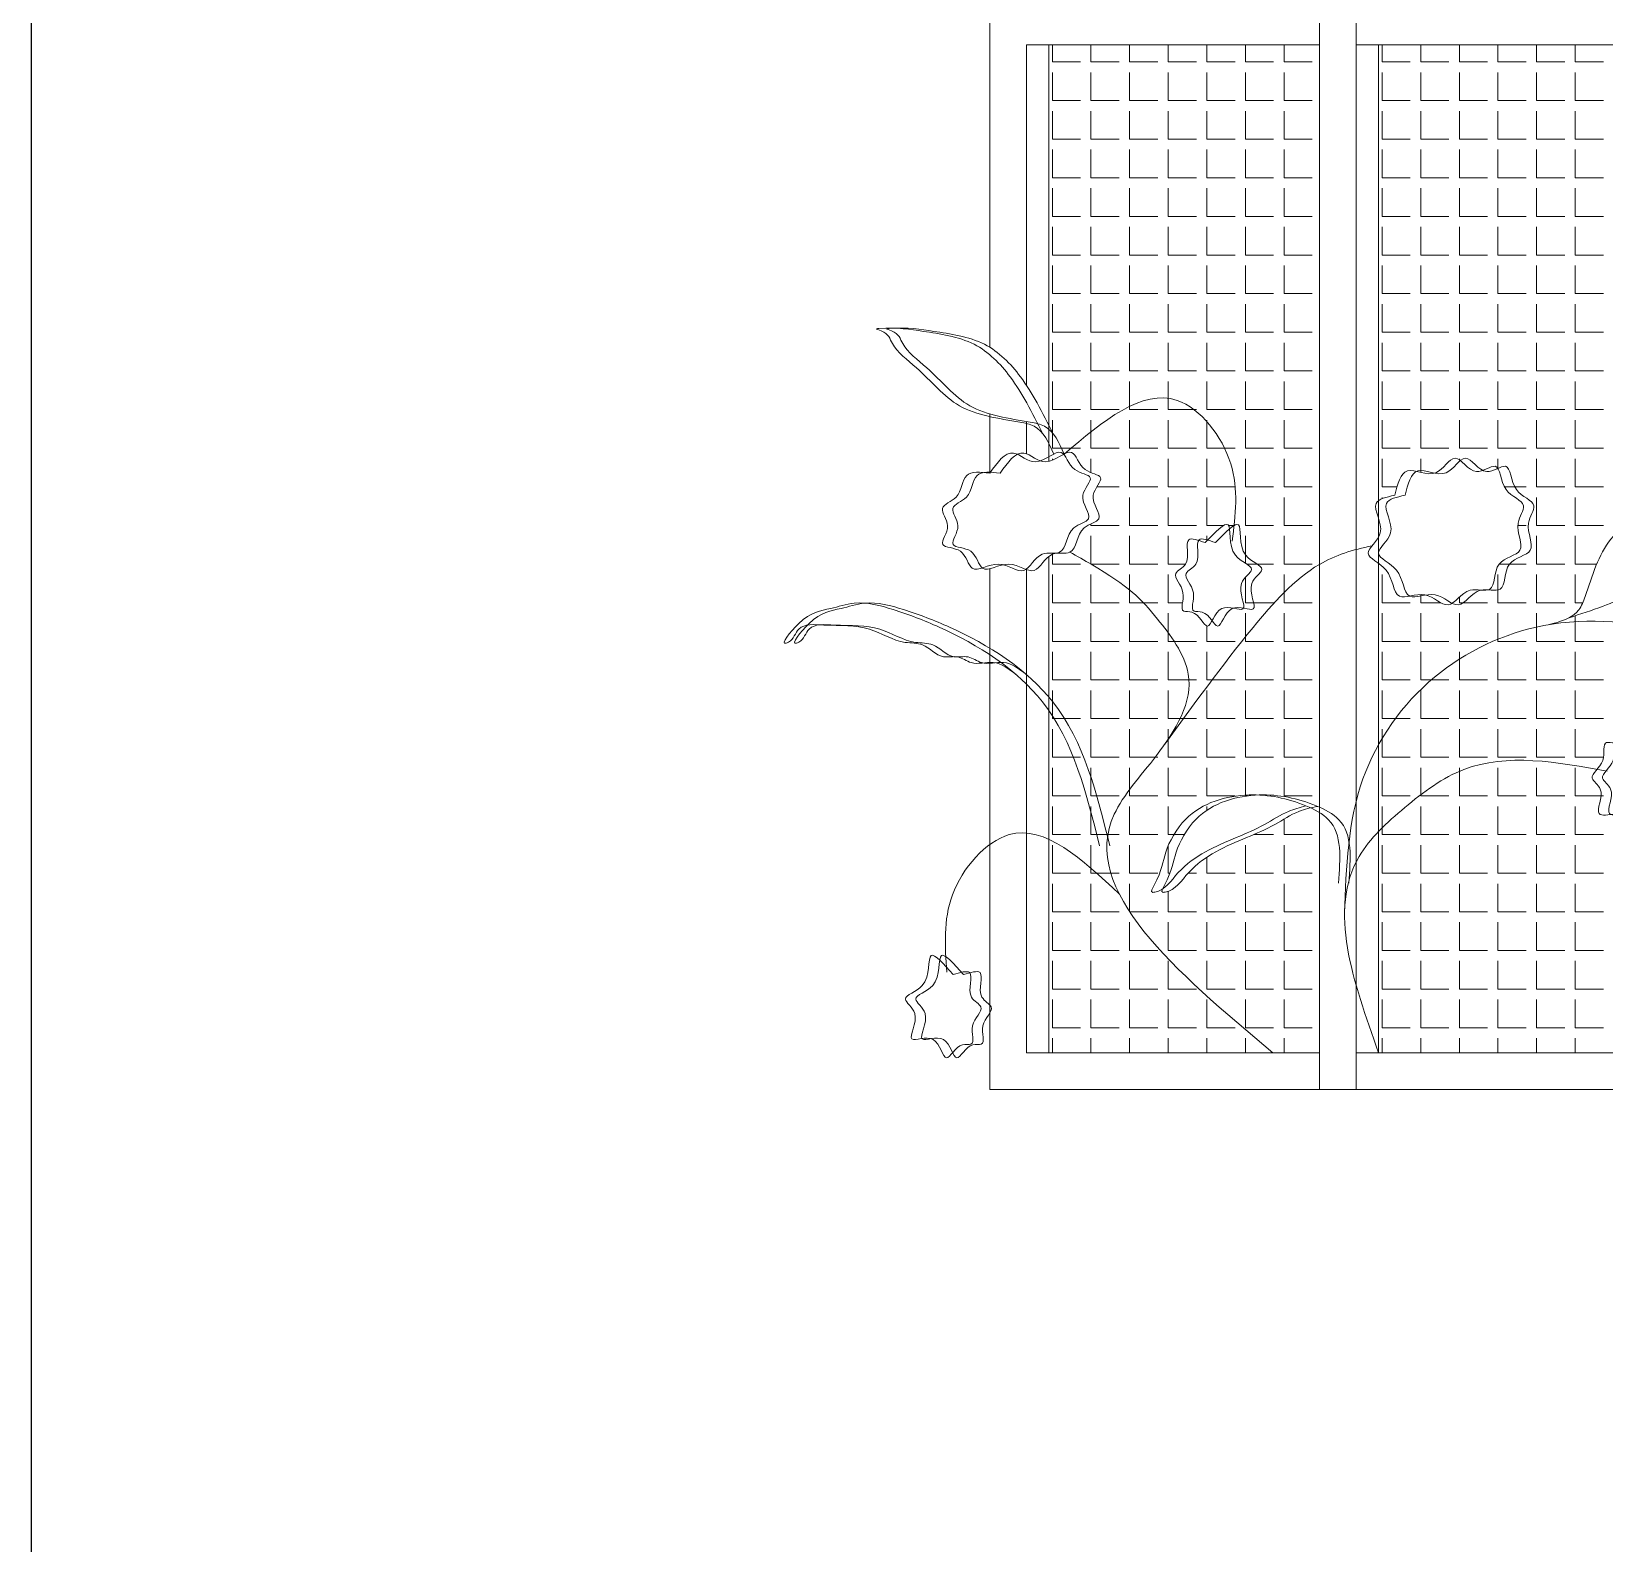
# Model space of a CAD drawing. Header units: inches. Extents: x 258415 to 640093, y 441672 to 945769.
# Drawn here: x 299165.7 to 299375.6, y 462431.3 to 462633.1 of the extents above; entities that cross this region are included whole.
import ezdxf

# ---------------------------------------------------------------- set-up
doc = ezdxf.new("R2010")
doc.units = ezdxf.units.IN
doc.header["$MEASUREMENT"] = 0
for name, color, linetype in [('brass', 40, 'Continuous'), ('CQ SPOT DETAIL DIMENSION', 9, 'Continuous'), ('CQ-legend tex box', 3, 'Continuous'), ('E-LITE-FIXT-NORM-CEILING', 3, 'Continuous')]:
    doc.layers.add(name, color=color, linetype=linetype)
doc.layers.add('Bronze', color=40, linetype='Continuous', lineweight=0)

# ---------------------------------------------------------------- blocks, each defined once
blk = doc.blocks.new('nonso pendant')
at = {"layer": 'brass', "lineweight": 0}
h = blk.add_hatch(dxfattribs=at)
h.set_pattern_fill('ANGLE', color=256, scale=50)
h.set_pattern_definition([(0, (-241.604, 0), (0, 13.75), [10, -3.75]), (90, (-241.604, 0), (-13.75, 8e-16), [10, -3.75])])
h.paths.add_polyline_path([(17544.72, -9440.6), (17544.98, -9440.87), (17545.26, -9441.13), (17545.55, -9441.38), (17545.85, -9441.62), (17546.15, -9441.85), (17546.46, -9442.07), (17546.77, -9442.29), (17547.09, -9442.49), (17547.39, -9442.69), (17547.7, -9442.89), (17548, -9443.08), (17548.28, -9443.26), (17548.56, -9443.45), (17548.82, -9443.62), (17549.07, -9443.8), (17549.29, -9443.98), (17549.5, -9444.15), (17549.68, -9444.32), (17549.83, -9444.5), (17549.96, -9444.67), (17550.05, -9444.85), (17550.11, -9445.03), (17550.14, -9445.21), (17550.13, -9445.4), (17550.08, -9445.59), (17549.99, -9445.78), (17549.88, -9445.98), (17549.73, -9446.19), (17549.57, -9446.4), (17549.38, -9446.62), (17549.17, -9446.84), (17548.96, -9447.07), (17548.73, -9447.31), (17548.49, -9447.56), (17548.25, -9447.81), (17548.01, -9448.07), (17547.77, -9448.34), (17547.54, -9448.62), (17547.32, -9448.9), (17547.12, -9449.2), (17546.93, -9449.51), (17546.76, -9449.82), (17546.62, -9450.15), (17546.5, -9450.49), (17546.41, -9450.84), (17546.34, -9451.19), (17546.3, -9451.56), (17546.28, -9451.93), (17546.28, -9452.3), (17546.3, -9452.68), (17546.33, -9453.06), (17546.38, -9453.45), (17546.44, -9453.83), (17546.51, -9454.21), (17546.59, -9454.59), (17546.67, -9454.96), (17546.75, -9455.33), (17546.84, -9455.69), (17546.93, -9456.04), (17547.02, -9456.38), (17547.1, -9456.71), (17547.17, -9457.03), (17547.24, -9457.34), (17547.3, -9457.63), (17547.35, -9457.9), (17547.38, -9458.16), (17547.39, -9458.4), (17547.39, -9458.61), (17547.37, -9458.81), (17547.33, -9458.98), (17547.26, -9459.13), (17547.17, -9459.26), (17547.05, -9459.35), (17546.9, -9459.43), (17546.72, -9459.47), (17546.52, -9459.49), (17546.29, -9459.5), (17546.05, -9459.48), (17545.78, -9459.45), (17545.5, -9459.41), (17545.19, -9459.36), (17544.88, -9459.3), (17544.55, -9459.23), (17544.21, -9459.17), (17543.86, -9459.1), (17543.5, -9459.04), (17543.14, -9458.98), (17542.78, -9458.92), (17542.41, -9458.88), (17542.04, -9458.85), (17541.67, -9458.83), (17541.31, -9458.83), (17540.95, -9458.85), (17540.6, -9458.9), (17540.26, -9458.96), (17539.93, -9459.06), (17539.61, -9459.18), (17539.31, -9459.34), (17539.02, -9459.52), (17538.74, -9459.73), (17538.47, -9459.97), (17538.22, -9460.23), (17537.98, -9460.51), (17537.75, -9460.8), (17537.53, -9461.1), (17537.32, -9461.42), (17537.12, -9461.74), (17536.92, -9462.07), (17536.73, -9462.39), (17536.55, -9462.72), (17536.38, -9463.04), (17536.21, -9463.35), (17536.04, -9463.65), (17535.88, -9463.94), (17535.73, -9464.21), (17535.57, -9464.47), (17535.42, -9464.7), (17535.27, -9464.9), (17535.11, -9465.08), (17534.96, -9465.23), (17534.81, -9465.34), (17534.66, -9465.42), (17534.5, -9465.45), (17534.34, -9465.45), (17534.18, -9465.4), (17534.01, -9465.31), (17533.85, -9465.19), (17533.67, -9465.04), (17533.49, -9464.86), (17533.31, -9464.65), (17533.12, -9464.43), (17532.92, -9464.18), (17532.72, -9463.92), (17532.52, -9463.65), (17532.3, -9463.37), (17532.08, -9463.08), (17531.85, -9462.79), (17531.62, -9462.5), (17531.37, -9462.22), (17531.12, -9461.95), (17530.86, -9461.68), (17530.58, -9461.43), (17530.3, -9461.2), (17530.01, -9460.99), (17529.71, -9460.81), (17529.4, -9460.65), (17529.08, -9460.52), (17528.74, -9460.43), (17528.4, -9460.37), (17528.06, -9460.33), (17527.72, -9460.3), (17527.38, -9460.29), (17527.06, -9460.28), (17526.76, -9460.26), (17526.48, -9460.23), (17526.23, -9460.18), (17526.02, -9460.1), (17525.84, -9459.99), (17525.7, -9459.84), (17525.59, -9459.67), (17525.51, -9459.47), (17525.46, -9459.24), (17525.43, -9458.98), (17525.43, -9458.71), (17525.44, -9458.41), (17525.46, -9458.1), (17525.5, -9457.77), (17525.54, -9457.42), (17525.59, -9457.06), (17525.65, -9456.7), (17525.7, -9456.32), (17525.75, -9455.94), (17525.79, -9455.55), (17525.82, -9455.16), (17525.83, -9454.77), (17525.83, -9454.38), (17525.82, -9454), (17525.77, -9453.62), (17525.71, -9453.25), (17525.62, -9452.88), (17525.51, -9452.52), (17525.38, -9452.17), (17525.24, -9451.83), (17525.08, -9451.5), (17524.92, -9451.17), (17524.75, -9450.85), (17524.57, -9450.54), (17524.39, -9450.23), (17524.21, -9449.93), (17524.04, -9449.64), (17523.87, -9449.35), (17523.72, -9449.08), (17523.57, -9448.81), (17523.44, -9448.54), (17523.33, -9448.29), (17523.23, -9448.04), (17523.16, -9447.8), (17523.11, -9447.56), (17523.1, -9447.33), (17523.11, -9447.11), (17523.15, -9446.9), (17523.24, -9446.69), (17523.35, -9446.48), (17523.51, -9446.29), (17523.69, -9446.09), (17523.89, -9445.9), (17524.12, -9445.71), (17524.36, -9445.52), (17524.62, -9445.32), (17524.88, -9445.13), (17525.15, -9444.92), (17525.42, -9444.71), (17525.68, -9444.49), (17525.93, -9444.26), (17526.18, -9444.02), (17526.4, -9443.77), (17526.6, -9443.5), (17526.78, -9443.22), (17526.93, -9442.92), (17527.05, -9442.6), (17527.16, -9442.28), (17527.24, -9441.94), (17527.31, -9441.6), (17527.36, -9441.25), (17527.39, -9440.89), (17527.41, -9440.53), (17527.42, -9440.16), (17527.42, -9439.79), (17527.41, -9439.43), (17527.39, -9439.06), (17527.37, -9438.7), (17527.35, -9438.34), (17527.33, -9437.99), (17527.31, -9437.65), (17527.3, -9437.31), (17527.29, -9436.99), (17527.28, -9436.68), (17527.29, -9436.38), (17527.3, -9436.1), (17527.33, -9435.84), (17527.37, -9435.59), (17527.43, -9435.37), (17527.51, -9435.16), (17527.6, -9434.98), (17527.72, -9434.83), (17527.86, -9434.7), (17528.02, -9434.6), (17528.21, -9434.52), (17528.42, -9434.47), (17528.65, -9434.44), (17528.9, -9434.43), (17529.17, -9434.44), (17529.45, -9434.47), (17529.75, -9434.52), (17530.06, -9434.58), (17530.39, -9434.66), (17530.72, -9434.75), (17531.07, -9434.85), (17531.43, -9434.96), (17531.79, -9435.08), (17532.16, -9435.21), (17532.54, -9435.34), (17532.92, -9435.48), (17533.3, -9435.62), (17533.68, -9435.76), (17533.99, -9435.43), (17534.31, -9435.11), (17534.62, -9434.78), (17534.93, -9434.46), (17535.24, -9434.14), (17535.55, -9433.83), (17535.85, -9433.51), (17536.15, -9433.21), (17536.45, -9432.91), (17536.75, -9432.61), (17537.04, -9432.33), (17537.33, -9432.05), (17537.61, -9431.78), (17537.89, -9431.52), (17538.17, -9431.27), (17538.44, -9431.03), (17538.7, -9430.8), (17538.95, -9430.59), (17539.2, -9430.39), (17539.45, -9430.2), (17539.68, -9430.03), (17539.91, -9429.87), (17540.13, -9429.72), (17540.34, -9429.6), (17540.54, -9429.49), (17540.73, -9429.4), (17540.91, -9429.33), (17541.08, -9429.28), (17541.25, -9429.25), (17541.4, -9429.24), (17541.54, -9429.25), (17541.67, -9429.28), (17541.78, -9429.34), (17541.89, -9429.42), (17541.98, -9429.53), (17542.06, -9429.65), (17542.13, -9429.81), (17542.19, -9429.98), (17542.24, -9430.17), (17542.29, -9430.38), (17542.33, -9430.6), (17542.36, -9430.85), (17542.39, -9431.11), (17542.41, -9431.38), (17542.43, -9431.67), (17542.45, -9431.97), (17542.46, -9432.29), (17542.48, -9432.61), (17542.49, -9432.94), (17542.51, -9433.28), (17542.53, -9433.63), (17542.55, -9433.99), (17542.58, -9434.35), (17542.61, -9434.71), (17542.64, -9435.08), (17542.69, -9435.45), (17542.74, -9435.83), (17542.8, -9436.2), (17542.86, -9436.57), (17542.94, -9436.94), (17543.03, -9437.31), (17543.13, -9437.67), (17543.24, -9438.03), (17543.37, -9438.38), (17543.51, -9438.73), (17543.67, -9439.06), (17543.84, -9439.39), (17544.04, -9439.71), (17544.24, -9440.02), (17544.47, -9440.31)])
h.paths.add_polyline_path([(17478.06, -9406.87), (17478.35, -9406.79), (17478.77, -9406.65), (17479.2, -9406.48), (17479.63, -9406.3), (17480.05, -9406.09), (17480.48, -9405.87), (17480.9, -9405.65), (17481.31, -9405.41), (17481.72, -9405.18), (17482.13, -9404.94), (17482.53, -9404.71), (17482.92, -9404.49), (17483.3, -9404.29), (17483.67, -9404.1), (17484.04, -9403.93), (17484.39, -9403.78), (17484.73, -9403.67), (17485.06, -9403.59), (17485.37, -9403.54), (17485.67, -9403.54), (17485.96, -9403.58), (17486.23, -9403.66), (17486.48, -9403.8), (17486.72, -9403.98), (17486.94, -9404.21), (17487.16, -9404.46), (17487.38, -9404.76), (17487.58, -9405.07), (17487.79, -9405.42), (17488, -9405.78), (17488.21, -9406.16), (17488.43, -9406.55), (17488.66, -9406.94), (17488.89, -9407.34), (17489.14, -9407.73), (17489.41, -9408.12), (17489.69, -9408.5), (17490, -9408.86), (17490.32, -9409.21), (17490.68, -9409.53), (17491.06, -9409.82), (17491.46, -9410.08), (17491.89, -9410.32), (17492.34, -9410.53), (17492.79, -9410.73), (17493.24, -9410.91), (17493.69, -9411.07), (17494.13, -9411.23), (17494.55, -9411.39), (17494.95, -9411.54), (17495.32, -9411.7), (17495.64, -9411.86), (17495.93, -9412.03), (17496.16, -9412.22), (17496.34, -9412.42), (17496.46, -9412.65), (17496.5, -9412.89), (17496.49, -9413.17), (17496.42, -9413.46), (17496.3, -9413.77), (17496.15, -9414.11), (17495.96, -9414.46), (17495.74, -9414.83), (17495.51, -9415.21), (17495.27, -9415.6), (17495.02, -9416.01), (17494.78, -9416.43), (17494.55, -9416.86), (17494.33, -9417.3), (17494.15, -9417.74), (17493.99, -9418.19), (17493.88, -9418.65), (17493.82, -9419.1), (17493.8, -9419.56), (17493.83, -9420.02), (17493.89, -9420.48), (17493.99, -9420.94), (17494.12, -9421.39), (17494.27, -9421.84), (17494.43, -9422.28), (17494.61, -9422.72), (17494.8, -9423.15), (17494.99, -9423.58), (17495.18, -9423.99), (17495.36, -9424.39), (17495.52, -9424.78), (17495.67, -9425.16), (17495.79, -9425.53), (17495.88, -9425.87), (17495.94, -9426.21), (17495.96, -9426.52), (17495.93, -9426.82), (17495.86, -9427.1), (17495.73, -9427.35), (17495.54, -9427.59), (17495.3, -9427.81), (17495.03, -9428.02), (17494.71, -9428.22), (17494.36, -9428.41), (17493.99, -9428.59), (17493.6, -9428.78), (17493.19, -9428.97), (17492.77, -9429.16), (17492.35, -9429.36), (17491.94, -9429.58), (17491.54, -9429.81), (17491.15, -9430.06), (17490.78, -9430.33), (17490.44, -9430.62), (17490.12, -9430.94), (17489.84, -9431.28), (17489.58, -9431.64), (17489.34, -9432.02), (17489.12, -9432.41), (17488.92, -9432.81), (17488.73, -9433.23), (17488.55, -9433.65), (17488.39, -9434.07), (17488.24, -9434.5), (17488.09, -9434.92), (17487.94, -9435.34), (17487.79, -9435.76), (17487.64, -9436.16), (17487.49, -9436.56), (17487.34, -9436.93), (17487.17, -9437.3), (17486.99, -9437.64), (17486.8, -9437.96), (17486.59, -9438.25), (17486.37, -9438.51), (17486.13, -9438.75), (17485.86, -9438.95), (17485.56, -9439.12), (17485.24, -9439.25), (17484.9, -9439.34), (17484.53, -9439.41), (17484.15, -9439.46), (17483.75, -9439.48), (17483.33, -9439.49), (17482.91, -9439.5), (17482.47, -9439.5), (17482.04, -9439.5), (17481.6, -9439.51), (17481.16, -9439.53), (17480.73, -9439.57), (17480.3, -9439.63), (17479.88, -9439.71), (17479.48, -9439.83), (17479.09, -9439.99), (17478.72, -9440.18), (17478.36, -9440.4), (17478.06, -9440.62), (17478.06, -9617.3), (17574.3, -9617.3), (17574.3, -9258.6), (17478.06, -9258.6)])
h.paths.add_polyline_path([(17558.97, -9525.77), (17559.42, -9525.82), (17559.87, -9525.87), (17560.32, -9525.93), (17560.77, -9525.99), (17561.22, -9526.05), (17561.66, -9526.12), (17562.11, -9526.2), (17562.56, -9526.28), (17563.01, -9526.36), (17563.45, -9526.45), (17563.9, -9526.54), (17564.34, -9526.64), (17564.79, -9526.74), (17565.23, -9526.84), (17565.67, -9526.95), (17566.12, -9527.06), (17566.56, -9527.18), (17567, -9527.3), (17567.44, -9527.43), (17567.88, -9527.55), (17568.33, -9527.69), (17568.77, -9527.83), (17569.21, -9527.97), (17569.65, -9528.11), (17570.09, -9528.26), (17570.53, -9528.42), (17570.96, -9528.58), (17571.4, -9528.74), (17571.84, -9528.9), (17572.28, -9529.07), (17572.72, -9529.25), (17573.15, -9529.43), (17573.59, -9529.61), (17573.61, -9529.61), (17573.16, -9529.71), (17572.71, -9529.81), (17572.26, -9529.91), (17571.82, -9530.01), (17571.37, -9530.11), (17570.92, -9530.21), (17570.48, -9530.32), (17570.04, -9530.44), (17569.6, -9530.55), (17569.16, -9530.68), (17568.73, -9530.81), (17568.3, -9530.94), (17567.87, -9531.09), (17567.44, -9531.24), (17567.02, -9531.4), (17566.6, -9531.57), (17566.18, -9531.75), (17565.77, -9531.94), (17565.36, -9532.13), (17564.96, -9532.33), (17564.55, -9532.54), (17564.15, -9532.75), (17563.75, -9532.97), (17563.35, -9533.19), (17562.96, -9533.41), (17562.56, -9533.64), (17562.17, -9533.87), (17561.78, -9534.11), (17561.38, -9534.34), (17560.99, -9534.57), (17560.6, -9534.81), (17560.2, -9535.04), (17559.81, -9535.28), (17559.41, -9535.51), (17559.02, -9535.74), (17558.62, -9535.96), (17558.22, -9536.19), (17557.82, -9536.4), (17557.42, -9536.62), (17557.02, -9536.83), (17556.61, -9537.04), (17556.2, -9537.24), (17555.8, -9537.45), (17555.39, -9537.64), (17554.98, -9537.84), (17554.57, -9538.03), (17554.15, -9538.23), (17553.74, -9538.42), (17553.32, -9538.6), (17552.91, -9538.79), (17552.49, -9538.97), (17552.08, -9539.15), (17551.66, -9539.34), (17551.24, -9539.51), (17550.82, -9539.69), (17550.4, -9539.87), (17549.98, -9540.05), (17549.56, -9540.22), (17549.14, -9540.4), (17548.72, -9540.58), (17548.3, -9540.75), (17547.88, -9540.93), (17547.46, -9541.1), (17547.04, -9541.28), (17546.62, -9541.45), (17546.2, -9541.63), (17545.78, -9541.81), (17545.36, -9541.99), (17544.94, -9542.17), (17544.52, -9542.35), (17544.1, -9542.53), (17543.69, -9542.71), (17543.27, -9542.9), (17542.85, -9543.08), (17542.44, -9543.27), (17542.03, -9543.46), (17541.61, -9543.65), (17541.2, -9543.85), (17540.79, -9544.04), (17540.38, -9544.24), (17539.97, -9544.44), (17539.57, -9544.64), (17539.16, -9544.85), (17538.76, -9545.06), (17538.35, -9545.27), (17537.95, -9545.49), (17537.56, -9545.7), (17537.16, -9545.93), (17536.76, -9546.15), (17536.37, -9546.38), (17535.98, -9546.61), (17535.59, -9546.85), (17535.2, -9547.09), (17534.82, -9547.33), (17534.43, -9547.58), (17534.05, -9547.84), (17533.68, -9548.09), (17533.3, -9548.36), (17532.93, -9548.62), (17532.56, -9548.89), (17532.19, -9549.17), (17531.83, -9549.45), (17531.47, -9549.74), (17531.11, -9550.04), (17530.75, -9550.33), (17530.4, -9550.64), (17530.05, -9550.95), (17529.7, -9551.26), (17529.36, -9551.59), (17529.02, -9551.92), (17528.68, -9552.25), (17528.35, -9552.59), (17528.02, -9552.94), (17527.7, -9553.29), (17527.37, -9553.65), (17527.05, -9554.02), (17526.74, -9554.39), (17526.42, -9554.76), (17526.1, -9555.13), (17525.79, -9555.5), (17525.47, -9555.87), (17525.15, -9556.23), (17524.83, -9556.59), (17524.51, -9556.93), (17524.18, -9557.28), (17523.85, -9557.6), (17523.52, -9557.92), (17523.17, -9558.23), (17522.83, -9558.52), (17522.47, -9558.79), (17522.11, -9559.04), (17521.73, -9559.28), (17521.35, -9559.49), (17520.96, -9559.68), (17520.55, -9559.85), (17520.14, -9559.99), (17519.71, -9560.1), (17519.27, -9560.19), (17518.82, -9560.22), (17518.41, -9560.16), (17518.23, -9559.92), (17518.27, -9559.51), (17518.46, -9559), (17518.75, -9558.42), (17519.08, -9557.81), (17519.4, -9557.21), (17519.7, -9556.63), (17519.98, -9556.07), (17520.24, -9555.53), (17520.48, -9555.01), (17520.7, -9554.51), (17520.9, -9554.02), (17521.09, -9553.55), (17521.26, -9553.09), (17521.42, -9552.65), (17521.57, -9552.22), (17521.7, -9551.8), (17521.83, -9551.39), (17521.95, -9550.99), (17522.06, -9550.59), (17522.17, -9550.21), (17522.27, -9549.83), (17522.36, -9549.46), (17522.45, -9549.09), (17522.55, -9548.72), (17522.64, -9548.36), (17522.73, -9547.99), (17522.82, -9547.63), (17522.92, -9547.27), (17523.02, -9546.9), (17523.13, -9546.54), (17523.24, -9546.17), (17523.36, -9545.79), (17523.49, -9545.41), (17523.63, -9545.03), (17523.78, -9544.64), (17523.93, -9544.24), (17524.1, -9543.85), (17524.27, -9543.45), (17524.44, -9543.05), (17524.63, -9542.64), (17524.83, -9542.24), (17525.03, -9541.83), (17525.24, -9541.43), (17525.45, -9541.02), (17525.68, -9540.61), (17525.91, -9540.2), (17526.14, -9539.8), (17526.39, -9539.39), (17526.64, -9538.99), (17526.9, -9538.59), (17527.16, -9538.19), (17527.44, -9537.8), (17527.71, -9537.41), (17528, -9537.02), (17528.29, -9536.64), (17528.59, -9536.26), (17528.89, -9535.88), (17529.2, -9535.52), (17529.52, -9535.15), (17529.84, -9534.8), (17530.16, -9534.45), (17530.5, -9534.11), (17530.83, -9533.78), (17531.18, -9533.45), (17531.52, -9533.13), (17531.88, -9532.82), (17532.24, -9532.52), (17532.6, -9532.22), (17532.97, -9531.93), (17533.34, -9531.65), (17533.72, -9531.38), (17534.1, -9531.11), (17534.49, -9530.85), (17534.88, -9530.6), (17535.27, -9530.35), (17535.67, -9530.11), (17536.07, -9529.88), (17536.48, -9529.66), (17536.89, -9529.44), (17537.3, -9529.22), (17537.72, -9529.02), (17538.14, -9528.82), (17538.56, -9528.63), (17538.99, -9528.44), (17539.42, -9528.26), (17539.85, -9528.09), (17540.28, -9527.92), (17540.72, -9527.76), (17541.16, -9527.6), (17541.6, -9527.46), (17542.05, -9527.31), (17542.49, -9527.18), (17542.94, -9527.05), (17543.39, -9526.92), (17543.84, -9526.8), (17544.29, -9526.69), (17544.75, -9526.58), (17545.2, -9526.48), (17545.66, -9526.38), (17546.12, -9526.29), (17546.58, -9526.2), (17547.04, -9526.12), (17547.5, -9526.05), (17547.96, -9525.98), (17548.42, -9525.92), (17548.89, -9525.86), (17549.35, -9525.8), (17549.81, -9525.75), (17550.27, -9525.71), (17550.74, -9525.67), (17551.2, -9525.64), (17551.66, -9525.61), (17552.12, -9525.58), (17552.58, -9525.56), (17553.04, -9525.55), (17553.5, -9525.54), (17553.96, -9525.53), (17554.42, -9525.53), (17554.88, -9525.54), (17555.34, -9525.54), (17555.79, -9525.56), (17556.25, -9525.57), (17556.7, -9525.59), (17557.16, -9525.62), (17557.61, -9525.65), (17558.06, -9525.69), (17558.52, -9525.72)])
h = blk.add_hatch(dxfattribs=at)
h.set_pattern_fill('ANGLE', color=256, scale=50)
h.set_pattern_definition([(0, (-124.287, 0), (0, 13.75), [10, -3.75]), (90, (-124.287, 0), (-13.75, 8e-16), [10, -3.75])])
h.paths.add_polyline_path([(17595.37, -9433.67), (17595.54, -9433.36), (17595.76, -9432.86), (17595.93, -9432.35), (17596.04, -9431.83), (17596.1, -9431.3), (17596.11, -9430.76), (17596.08, -9430.22), (17596.01, -9429.68), (17595.91, -9429.13), (17595.78, -9428.58), (17595.64, -9428.04), (17595.47, -9427.5), (17595.37, -9427.19)])
h.paths.add_polyline_path([(17595.7, -9443.4), (17595.37, -9443.16), (17595.37, -9617.3), (17698.58, -9617.3), (17698.58, -9527.58), (17698.4, -9527.66), (17698.01, -9527.82), (17697.63, -9527.99), (17697.23, -9528.17), (17696.84, -9528.35), (17696.46, -9528.55), (17696.08, -9528.76), (17695.71, -9528.99), (17695.35, -9529.23), (17695.01, -9529.49), (17694.7, -9529.77), (17694.4, -9530.07), (17694.12, -9530.39), (17693.86, -9530.72), (17693.63, -9531.07), (17693.4, -9531.44), (17693.2, -9531.81), (17693.01, -9532.19), (17692.84, -9532.58), (17692.68, -9532.98), (17692.53, -9533.38), (17692.39, -9533.79), (17692.26, -9534.2), (17692.15, -9534.6), (17692.04, -9535), (17691.93, -9535.4), (17691.84, -9535.8), (17691.75, -9536.18), (17691.66, -9536.56), (17691.58, -9536.93), (17691.5, -9537.28), (17691.42, -9537.62), (17691.34, -9537.94), (17691.26, -9538.25), (17691.18, -9538.54), (17691.1, -9538.8), (17691.01, -9539.05), (17690.92, -9539.26), (17690.82, -9539.46), (17690.71, -9539.62), (17690.6, -9539.75), (17690.48, -9539.86), (17690.34, -9539.93), (17690.2, -9539.96), (17690.05, -9539.97), (17689.88, -9539.94), (17689.71, -9539.89), (17689.53, -9539.8), (17689.34, -9539.69), (17689.15, -9539.56), (17688.94, -9539.39), (17688.73, -9539.21), (17688.51, -9539), (17688.29, -9538.77), (17688.06, -9538.51), (17687.82, -9538.24), (17687.57, -9537.95), (17687.33, -9537.65), (17687.07, -9537.32), (17686.81, -9536.99), (17686.55, -9536.64), (17686.29, -9536.27), (17686.02, -9535.9), (17685.74, -9535.51), (17685.47, -9535.12), (17685.19, -9534.72), (17684.91, -9534.31), (17684.63, -9533.89), (17684.34, -9533.47), (17684.06, -9533.05), (17683.77, -9532.62), (17683.49, -9532.2), (17683.03, -9532.28), (17682.58, -9532.36), (17682.13, -9532.44), (17681.69, -9532.51), (17681.25, -9532.57), (17680.83, -9532.63), (17680.42, -9532.68), (17680.02, -9532.71), (17679.65, -9532.73), (17679.29, -9532.73), (17678.96, -9532.72), (17678.65, -9532.69), (17678.36, -9532.64), (17678.11, -9532.56), (17677.88, -9532.46), (17677.69, -9532.34), (17677.53, -9532.19), (17677.41, -9532.01), (17677.33, -9531.8), (17677.27, -9531.56), (17677.25, -9531.3), (17677.25, -9531.02), (17677.27, -9530.72), (17677.31, -9530.4), (17677.37, -9530.07), (17677.44, -9529.71), (17677.52, -9529.35), (17677.61, -9528.97), (17677.7, -9528.58), (17677.79, -9528.19), (17677.88, -9527.79), (17677.97, -9527.38), (17678.05, -9526.97), (17678.12, -9526.56), (17678.17, -9526.15), (17678.21, -9525.74), (17678.22, -9525.34), (17678.22, -9524.94), (17678.19, -9524.55), (17678.12, -9524.17), (17678.03, -9523.8), (17677.9, -9523.44), (17677.74, -9523.1), (17677.54, -9522.77), (17677.32, -9522.46), (17677.08, -9522.15), (17676.82, -9521.86), (17676.57, -9521.57), (17676.31, -9521.3), (17676.06, -9521.03), (17675.82, -9520.76), (17675.6, -9520.5), (17675.41, -9520.25), (17675.26, -9520), (17675.14, -9519.75), (17675.07, -9519.5), (17675.04, -9519.25), (17675.06, -9519), (17675.13, -9518.75), (17675.23, -9518.49), (17675.36, -9518.24), (17675.52, -9517.97), (17675.71, -9517.71), (17675.92, -9517.44), (17676.14, -9517.16), (17676.38, -9516.88), (17676.64, -9516.58), (17676.89, -9516.28), (17677.15, -9515.97), (17677.41, -9515.66), (17677.66, -9515.33), (17677.9, -9514.99), (17678.13, -9514.63), (17678.35, -9514.27), (17678.54, -9513.89), (17678.71, -9513.5), (17678.84, -9513.09), (17678.95, -9512.67), (17679.04, -9512.24), (17679.1, -9511.8), (17679.14, -9511.36), (17679.17, -9510.92), (17679.2, -9510.48), (17679.21, -9510.05), (17679.23, -9509.63), (17679.24, -9509.23), (17679.26, -9508.85), (17679.29, -9508.49), (17679.34, -9508.16), (17679.4, -9507.85), (17679.49, -9507.58), (17679.6, -9507.35), (17679.74, -9507.16), (17679.92, -9507.01), (17680.13, -9506.91), (17680.38, -9506.86), (17680.67, -9506.85), (17680.99, -9506.87), (17681.34, -9506.92), (17681.71, -9506.97), (17682.09, -9507.01), (17682.48, -9507.04), (17682.88, -9507.05), (17683.27, -9507.01), (17683.65, -9506.92), (17684.03, -9506.8), (17684.4, -9506.64), (17684.76, -9506.45), (17685.12, -9506.23), (17685.47, -9505.99), (17685.8, -9505.73), (17686.13, -9505.47), (17686.45, -9505.19), (17686.76, -9504.91), (17687.06, -9504.64), (17687.35, -9504.37), (17687.63, -9504.11), (17687.9, -9503.88), (17688.15, -9503.66), (17688.4, -9503.47), (17688.63, -9503.31), (17688.85, -9503.19), (17689.05, -9503.11), (17689.25, -9503.07), (17689.43, -9503.09), (17689.6, -9503.16), (17689.75, -9503.28), (17689.9, -9503.44), (17690.04, -9503.65), (17690.17, -9503.9), (17690.3, -9504.17), (17690.42, -9504.48), (17690.54, -9504.81), (17690.67, -9505.17), (17690.79, -9505.54), (17690.92, -9505.93), (17691.05, -9506.32), (17691.2, -9506.72), (17691.35, -9507.13), (17691.51, -9507.53), (17691.68, -9507.92), (17691.87, -9508.31), (17692.07, -9508.67), (17692.3, -9509.02), (17692.54, -9509.35), (17692.8, -9509.65), (17693.08, -9509.92), (17693.39, -9510.16), (17693.72, -9510.36), (17694.08, -9510.52), (17694.45, -9510.66), (17694.84, -9510.76), (17695.25, -9510.84), (17695.66, -9510.9), (17696.07, -9510.94), (17696.49, -9510.96), (17696.91, -9510.97), (17697.33, -9510.98), (17697.73, -9510.97), (17698.13, -9510.96), (17698.52, -9510.96), (17698.58, -9510.96), (17698.58, -9443.38), (17698.48, -9443.53), (17698.22, -9443.86), (17697.97, -9444.19), (17697.7, -9444.51), (17697.44, -9444.83), (17697.16, -9445.14), (17696.89, -9445.45), (17696.61, -9445.76), (17696.32, -9446.06), (17696.03, -9446.36), (17695.74, -9446.66), (17695.44, -9446.95), (17695.14, -9447.24), (17694.83, -9447.52), (17694.52, -9447.8), (17694.21, -9448.07), (17693.9, -9448.35), (17693.58, -9448.61), (17693.25, -9448.88), (17692.93, -9449.14), (17692.6, -9449.4), (17692.27, -9449.65), (17691.93, -9449.9), (17691.6, -9450.15), (17691.26, -9450.39), (17690.91, -9450.64), (17690.57, -9450.87), (17690.22, -9451.11), (17689.87, -9451.34), (17689.52, -9451.57), (17689.17, -9451.79), (17688.81, -9452.01), (17688.45, -9452.23), (17688.09, -9452.45), (17687.73, -9452.66), (17687.37, -9452.87), (17687, -9453.07), (17686.64, -9453.28), (17686.27, -9453.48), (17685.9, -9453.68), (17685.53, -9453.87), (17685.16, -9454.06), (17684.79, -9454.25), (17684.42, -9454.44), (17684.05, -9454.63), (17683.68, -9454.81), (17683.3, -9454.99), (17682.93, -9455.17), (17682.55, -9455.34), (17682.17, -9455.52), (17681.8, -9455.69), (17681.42, -9455.86), (17681.04, -9456.02), (17680.66, -9456.19), (17680.28, -9456.35), (17679.9, -9456.51), (17679.52, -9456.67), (17679.14, -9456.83), (17678.75, -9456.99), (17678.37, -9457.14), (17677.99, -9457.29), (17677.6, -9457.45), (17677.22, -9457.6), (17676.83, -9457.75), (17676.45, -9457.89), (17676.06, -9458.04), (17675.67, -9458.19), (17675.29, -9458.33), (17674.9, -9458.47), (17674.51, -9458.62), (17674.12, -9458.76), (17673.73, -9458.9), (17673.35, -9459.04), (17672.96, -9459.18), (17672.57, -9459.32), (17672.18, -9459.46), (17671.79, -9459.59), (17671.4, -9459.73), (17671.01, -9459.87), (17670.61, -9460), (17670.22, -9460.13), (17669.83, -9460.27), (17669.44, -9460.4), (17669.05, -9460.53), (17668.65, -9460.67), (17668.26, -9460.8), (17667.87, -9460.93), (17667.48, -9461.06), (17667.08, -9461.19), (17666.69, -9461.32), (17666.3, -9461.45), (17665.91, -9461.58), (17665.51, -9461.71), (17665.12, -9461.84), (17664.72, -9461.97), (17664.33, -9462.1), (17663.94, -9462.23), (17663.54, -9462.36), (17663.15, -9462.49), (17663.19, -9462.47), (17663.55, -9462.27), (17663.9, -9462.07), (17664.24, -9461.86), (17664.57, -9461.63), (17664.88, -9461.4), (17665.19, -9461.16), (17665.49, -9460.9), (17665.77, -9460.63), (17666.05, -9460.35), (17666.31, -9460.06), (17666.55, -9459.75), (17666.78, -9459.43), (17667, -9459.1), (17667.21, -9458.76), (17667.41, -9458.4), (17667.59, -9458.04), (17667.77, -9457.66), (17667.94, -9457.28), (17668.1, -9456.9), (17668.26, -9456.5), (17668.41, -9456.1), (17668.56, -9455.7), (17668.7, -9455.3), (17668.85, -9454.89), (17668.99, -9454.49), (17669.13, -9454.08), (17669.27, -9453.67), (17669.41, -9453.26), (17669.55, -9452.86), (17669.68, -9452.45), (17669.82, -9452.04), (17669.96, -9451.63), (17670.1, -9451.23), (17670.24, -9450.82), (17670.38, -9450.41), (17670.51, -9450.01), (17670.65, -9449.6), (17670.79, -9449.2), (17670.93, -9448.79), (17671.07, -9448.39), (17671.22, -9447.99), (17671.36, -9447.59), (17671.5, -9447.19), (17671.65, -9446.79), (17671.79, -9446.39), (17671.94, -9445.99), (17672.09, -9445.6), (17672.24, -9445.2), (17672.39, -9444.81), (17672.54, -9444.42), (17672.7, -9444.03), (17672.86, -9443.64), (17673.02, -9443.26), (17673.18, -9442.88), (17673.34, -9442.5), (17673.51, -9442.12), (17673.68, -9441.74), (17673.85, -9441.37), (17674.03, -9440.99), (17674.2, -9440.63), (17674.38, -9440.26), (17674.57, -9439.9), (17674.75, -9439.53), (17674.95, -9439.18), (17675.14, -9438.82), (17675.34, -9438.47), (17675.54, -9438.12), (17675.74, -9437.77), (17675.95, -9437.43), (17676.16, -9437.09), (17676.38, -9436.76), (17676.6, -9436.43), (17676.82, -9436.1), (17677.05, -9435.77), (17677.29, -9435.45), (17677.52, -9435.14), (17677.77, -9434.82), (17678.02, -9434.52), (17678.27, -9434.21), (17678.53, -9433.91), (17678.79, -9433.61), (17679.05, -9433.32), (17679.33, -9433.03), (17679.6, -9432.75), (17679.88, -9432.46), (17680.16, -9432.18), (17680.45, -9431.91), (17680.74, -9431.63), (17681.04, -9431.36), (17681.34, -9431.09), (17681.64, -9430.83), (17681.94, -9430.56), (17682.25, -9430.3), (17682.56, -9430.04), (17682.88, -9429.79), (17683.19, -9429.53), (17683.51, -9429.28), (17683.83, -9429.02), (17684.16, -9428.77), (17684.48, -9428.52), (17684.81, -9428.27), (17685.14, -9428.02), (17685.48, -9427.77), (17685.81, -9427.53), (17686.15, -9427.28), (17686.48, -9427.03), (17686.82, -9426.78), (17687.16, -9426.54), (17687.5, -9426.29), (17687.84, -9426.04), (17688.19, -9425.79), (17688.53, -9425.54), (17688.87, -9425.29), (17689.22, -9425.04), (17689.56, -9424.79), (17689.91, -9424.54), (17690.25, -9424.28), (17690.6, -9424.03), (17690.94, -9423.77), (17691.28, -9423.51), (17691.63, -9423.25), (17691.97, -9422.99), (17692.31, -9422.72), (17692.65, -9422.45), (17692.99, -9422.18), (17693.33, -9421.91), (17693.67, -9421.63), (17694.01, -9421.35), (17694.34, -9421.07), (17694.68, -9420.79), (17695.01, -9420.5), (17695.35, -9420.22), (17695.68, -9419.93), (17696.01, -9419.65), (17696.34, -9419.36), (17696.67, -9419.08), (17697, -9418.79), (17697.33, -9418.52), (17697.66, -9418.24), (17697.99, -9417.97), (17698.32, -9417.7), (17698.58, -9417.49), (17698.58, -9258.6), (17595.37, -9258.6), (17595.37, -9420.8), (17595.41, -9420.77), (17595.78, -9420.54), (17596.19, -9420.32), (17596.64, -9420.12), (17597.12, -9419.93), (17597.64, -9419.76), (17598.18, -9419.6), (17598.74, -9419.45), (17599.31, -9419.3), (17599.9, -9419.16), (17600.5, -9419.03), (17601.1, -9418.9), (17601.26, -9418.29), (17601.41, -9417.69), (17601.57, -9417.1), (17601.73, -9416.51), (17601.89, -9415.93), (17602.06, -9415.37), (17602.24, -9414.82), (17602.43, -9414.28), (17602.63, -9413.77), (17602.83, -9413.28), (17603.05, -9412.82), (17603.28, -9412.38), (17603.53, -9411.98), (17603.79, -9411.6), (17604.07, -9411.27), (17604.37, -9410.97), (17604.68, -9410.71), (17605.02, -9410.5), (17605.38, -9410.33), (17605.76, -9410.21), (17606.16, -9410.14), (17606.59, -9410.11), (17607.03, -9410.11), (17607.5, -9410.15), (17607.97, -9410.22), (17608.46, -9410.31), (17608.97, -9410.42), (17609.48, -9410.54), (17610, -9410.66), (17610.52, -9410.78), (17611.05, -9410.9), (17611.59, -9411.01), (17612.12, -9411.1), (17612.65, -9411.18), (17613.18, -9411.22), (17613.7, -9411.24), (17614.22, -9411.22), (17614.72, -9411.15), (17615.22, -9411.04), (17615.7, -9410.88), (17616.17, -9410.66), (17616.63, -9410.39), (17617.07, -9410.07), (17617.5, -9409.72), (17617.92, -9409.34), (17618.32, -9408.95), (17618.72, -9408.54), (17619.11, -9408.13), (17619.5, -9407.73), (17619.88, -9407.34), (17620.25, -9406.98), (17620.62, -9406.64), (17620.99, -9406.34), (17621.35, -9406.09), (17621.72, -9405.9), (17622.08, -9405.77), (17622.45, -9405.71), (17622.82, -9405.72), (17623.19, -9405.82), (17623.56, -9405.98), (17623.94, -9406.2), (17624.32, -9406.47), (17624.71, -9406.77), (17625.1, -9407.11), (17625.5, -9407.48), (17625.91, -9407.86), (17626.33, -9408.24), (17626.75, -9408.62), (17627.18, -9408.98), (17627.62, -9409.33), (17628.07, -9409.64), (17628.53, -9409.92), (17629.01, -9410.15), (17629.49, -9410.32), (17629.99, -9410.42), (17630.49, -9410.45), (17631.01, -9410.42), (17631.54, -9410.32), (17632.07, -9410.17), (17632.6, -9409.98), (17633.12, -9409.78), (17633.64, -9409.55), (17634.15, -9409.33), (17634.64, -9409.11), (17635.11, -9408.92), (17635.55, -9408.75), (17635.97, -9408.64), (17636.36, -9408.57), (17636.72, -9408.58), (17637.04, -9408.66), (17637.32, -9408.82), (17637.57, -9409.04), (17637.8, -9409.34), (17638, -9409.68), (17638.18, -9410.08), (17638.35, -9410.53), (17638.51, -9411.01), (17638.67, -9411.52), (17638.82, -9412.06), (17638.97, -9412.62), (17639.14, -9413.19), (17639.31, -9413.77), (17639.5, -9414.35), (17639.71, -9414.92), (17639.95, -9415.48), (17640.21, -9416.02), (17640.51, -9416.53), (17640.85, -9417.01), (17641.22, -9417.46), (17641.62, -9417.88), (17642.05, -9418.27), (17642.5, -9418.63), (17642.95, -9418.98), (17643.42, -9419.3), (17643.88, -9419.62), (17644.33, -9419.92), (17644.77, -9420.21), (17645.18, -9420.5), (17645.57, -9420.8), (17645.92, -9421.09), (17646.23, -9421.39), (17646.49, -9421.7), (17646.7, -9422.02), (17646.85, -9422.37), (17646.93, -9422.73), (17646.94, -9423.11), (17646.89, -9423.51), (17646.79, -9423.94), (17646.64, -9424.38), (17646.47, -9424.84), (17646.27, -9425.31), (17646.06, -9425.8), (17645.85, -9426.3), (17645.64, -9426.82), (17645.44, -9427.34), (17645.26, -9427.87), (17645.12, -9428.42), (17645.03, -9428.96), (17644.97, -9429.52), (17644.96, -9430.08), (17644.98, -9430.63), (17645.04, -9431.19), (17645.11, -9431.75), (17645.21, -9432.3), (17645.32, -9432.85), (17645.44, -9433.39), (17645.56, -9433.93), (17645.68, -9434.45), (17645.79, -9434.96), (17645.89, -9435.46), (17645.97, -9435.94), (17646.02, -9436.4), (17646.04, -9436.85), (17646.03, -9437.27), (17645.97, -9437.67), (17645.87, -9438.05), (17645.72, -9438.4), (17645.51, -9438.72), (17645.24, -9439.02), (17644.93, -9439.3), (17644.57, -9439.56), (17644.18, -9439.8), (17643.75, -9440.03), (17643.3, -9440.26), (17642.83, -9440.48), (17642.35, -9440.7), (17641.85, -9440.93), (17641.36, -9441.17), (17640.87, -9441.41), (17640.38, -9441.67), (17639.92, -9441.95), (17639.47, -9442.26), (17639.05, -9442.58), (17638.66, -9442.94), (17638.32, -9443.34), (17638.01, -9443.76), (17637.75, -9444.23), (17637.52, -9444.72), (17637.33, -9445.23), (17637.17, -9445.77), (17637.02, -9446.31), (17636.9, -9446.87), (17636.79, -9447.43), (17636.68, -9447.98), (17636.58, -9448.53), (17636.48, -9449.06), (17636.37, -9449.58), (17636.25, -9450.07), (17636.12, -9450.53), (17635.96, -9450.96), (17635.78, -9451.35), (17635.57, -9451.7), (17635.32, -9452), (17635.03, -9452.24), (17634.7, -9452.42), (17634.33, -9452.55), (17633.91, -9452.62), (17633.47, -9452.66), (17632.99, -9452.67), (17632.49, -9452.65), (17631.97, -9452.62), (17631.44, -9452.58), (17630.89, -9452.54), (17630.34, -9452.52), (17629.78, -9452.5), (17629.23, -9452.52), (17628.69, -9452.56), (17628.16, -9452.65), (17627.64, -9452.79), (17627.15, -9452.98), (17626.67, -9453.21), (17626.2, -9453.48), (17625.75, -9453.78), (17625.32, -9454.1), (17624.89, -9454.45), (17624.48, -9454.81), (17624.07, -9455.17), (17623.67, -9455.54), (17623.28, -9455.9), (17622.9, -9456.25), (17622.51, -9456.58), (17622.13, -9456.88), (17621.75, -9457.16), (17621.37, -9457.4), (17620.99, -9457.6), (17620.61, -9457.75), (17620.22, -9457.84), (17619.83, -9457.88), (17619.43, -9457.85), (17619.03, -9457.78), (17618.62, -9457.65), (17618.2, -9457.49), (17617.77, -9457.29), (17617.34, -9457.06), (17616.9, -9456.81), (17616.46, -9456.54), (17616, -9456.27), (17615.54, -9455.99), (17615.07, -9455.71), (17614.59, -9455.43), (17614.1, -9455.18), (17613.6, -9454.94), (17613.1, -9454.73), (17612.58, -9454.55), (17612.05, -9454.4), (17611.52, -9454.31), (17610.97, -9454.25), (17610.42, -9454.24), (17609.87, -9454.25), (17609.31, -9454.3), (17608.76, -9454.36), (17608.21, -9454.44), (17607.66, -9454.54), (17607.12, -9454.64), (17606.59, -9454.74), (17606.07, -9454.83), (17605.57, -9454.91), (17605.09, -9454.98), (17604.62, -9455.02), (17604.18, -9455.04), (17603.76, -9455.02), (17603.36, -9454.97), (17603, -9454.87), (17602.67, -9454.73), (17602.36, -9454.53), (17602.09, -9454.28), (17601.84, -9453.99), (17601.62, -9453.66), (17601.41, -9453.29), (17601.22, -9452.89), (17601.04, -9452.46), (17600.86, -9452), (17600.7, -9451.52), (17600.53, -9451.02), (17600.37, -9450.51), (17600.2, -9449.98), (17600.02, -9449.45), (17599.83, -9448.91), (17599.62, -9448.38), (17599.4, -9447.85), (17599.16, -9447.32), (17598.89, -9446.81), (17598.59, -9446.31), (17598.27, -9445.83), (17597.9, -9445.37), (17597.51, -9444.93), (17597.08, -9444.52), (17596.63, -9444.13), (17596.17, -9443.75)])
at = {"color": 4, "lineweight": 0}
for points in [[(17479.77, -9404.21), (17472.85, -9394.32), (17467.75, -9392.86), (17446.2, -9387.02), (17430.92, -9373.51), (17422.35, -9364.86), (17418.36, -9360.36), (17416.73, -9359.61), (17417.59, -9359.5), (17433.4, -9360.56), (17451.45, -9365.17), (17464.25, -9376.72), (17470.16, -9386.02), (17475.91, -9396.98)], [(17483.45, -9404.21), (17476.52, -9394.32), (17471.43, -9392.86), (17449.88, -9387.02), (17434.59, -9373.51), (17426.03, -9364.86), (17422.04, -9360.36), (17420.41, -9359.61), (17421.26, -9359.5), (17437.07, -9360.56), (17455.13, -9365.17), (17467.92, -9376.72), (17473.84, -9386.02), (17479.58, -9396.98)], [(17457.02, -9411.06), (17465.5, -9403.89), (17473.33, -9407.02), (17482.47, -9403.63), (17487.29, -9409.76), (17492.77, -9412.63), (17490.16, -9418.89), (17492.12, -9427.23), (17486.9, -9430.49), (17481.88, -9439.12), (17475.68, -9439.88), (17469.16, -9445.61), (17460.15, -9443.4), (17450.76, -9444.83), (17446.58, -9438.83), (17440.32, -9436.36), (17442.02, -9429.71), (17440.19, -9423.58), (17445.02, -9419.54), (17448.8, -9411.85), (17457.02, -9411.06)], [(17460.7, -9411.06), (17469.18, -9403.89), (17477.01, -9407.02), (17486.14, -9403.63), (17490.97, -9409.76), (17496.45, -9412.63), (17493.84, -9418.89), (17495.8, -9427.23), (17490.58, -9430.49), (17485.56, -9439.12), (17479.36, -9439.88), (17472.83, -9445.61), (17463.83, -9443.4), (17454.43, -9444.83), (17450.26, -9438.83), (17444, -9436.36), (17445.69, -9429.71), (17443.86, -9423.58), (17448.69, -9419.54), (17452.48, -9411.85), (17460.7, -9411.06)], [(17601.1, -9418.9), (17605.64, -9410.24), (17615.75, -9410.86), (17622.56, -9405.7), (17630.2, -9410.45), (17636.8, -9408.59), (17640.72, -9416.84), (17646.91, -9422.61), (17645.05, -9428.79), (17645.67, -9438.48), (17638.24, -9443.43), (17634.94, -9452.3), (17627.93, -9452.71), (17620.09, -9457.86), (17611.83, -9454.36), (17602.75, -9454.77), (17598.01, -9445.49), (17591.7, -9439.51), (17595.94, -9432.3), (17594.5, -9421.78), (17601.1, -9418.9)], [(17604.78, -9418.9), (17609.32, -9410.24), (17619.43, -9410.86), (17626.24, -9405.7), (17633.87, -9410.45), (17640.47, -9408.59), (17644.39, -9416.84), (17650.58, -9422.61), (17648.73, -9428.79), (17649.35, -9438.48), (17641.92, -9443.43), (17638.62, -9452.3), (17631.6, -9452.71), (17623.76, -9457.86), (17615.51, -9454.36), (17606.43, -9454.77), (17601.68, -9445.49), (17595.37, -9439.51), (17599.62, -9432.3), (17598.18, -9421.78), (17604.78, -9418.9)], [(17655.74, -9464.98), (17666.59, -9459.7), (17668.84, -9454.9), (17678, -9434.54), (17693.75, -9421.57), (17703.64, -9414.47), (17708.71, -9411.24), (17709.7, -9409.75), (17709.68, -9410.61), (17706.14, -9426.06), (17698.75, -9443.16), (17685.33, -9453.98), (17675.22, -9458.36), (17663.15, -9462.49)], [(17533.68, -9435.76), (17541.84, -9429.38), (17544.4, -9440.22), (17550.14, -9445.32), (17546.56, -9450.29), (17547.07, -9459.34), (17539.55, -9459.21), (17534.45, -9465.46), (17528.96, -9460.48), (17526.03, -9460.1), (17525.77, -9453.6), (17523.22, -9446.72), (17526.66, -9443.4), (17527.81, -9434.74), (17533.68, -9435.76)], [(17537.36, -9435.76), (17545.52, -9429.38), (17548.07, -9440.22), (17553.81, -9445.32), (17550.24, -9450.29), (17550.75, -9459.34), (17543.22, -9459.21), (17538.12, -9465.46), (17532.64, -9460.48), (17529.7, -9460.1), (17529.45, -9453.6), (17526.9, -9446.72), (17530.34, -9443.4), (17531.49, -9434.74), (17537.36, -9435.76)], [(17496.07, -9543.7), (17475.77, -9492.46), (17439.07, -9465.84), (17422.6, -9459.56), (17408.75, -9457.31), (17400.47, -9459.17), (17389, -9464.61), (17384.53, -9471.57), (17385.44, -9471.19), (17389.07, -9466.51), (17398.01, -9465.09), (17414.21, -9466.53), (17426.97, -9471.24), (17433.1, -9472.16), (17440.53, -9476.35), (17445.61, -9476.44), (17450.36, -9478.45), (17458.22, -9478.4), (17466.38, -9482.71)], [(17499.74, -9543.7), (17479.45, -9492.46), (17442.74, -9465.84), (17426.28, -9459.56), (17412.43, -9457.31), (17404.15, -9459.17), (17392.68, -9464.61), (17388.21, -9471.57), (17389.12, -9471.19), (17392.74, -9466.51), (17401.69, -9465.09), (17417.88, -9466.53), (17430.64, -9471.24), (17436.77, -9472.16), (17444.21, -9476.35), (17449.29, -9476.44), (17454.03, -9478.45), (17461.9, -9478.4), (17470.06, -9482.71)], [(17679.81, -9532.2), (17686.75, -9539.89), (17691.14, -9529.66), (17697.67, -9525.64), (17695.02, -9520.12), (17697.09, -9511.3), (17689.66, -9510.12), (17685.72, -9503.08), (17679.45, -9507.03), (17676.5, -9506.89), (17675.12, -9513.25), (17671.41, -9519.59), (17674.23, -9523.45), (17673.85, -9532.18), (17679.81, -9532.2)], [(17683.49, -9532.2), (17690.42, -9539.89), (17694.81, -9529.66), (17701.35, -9525.64), (17698.7, -9520.12), (17700.77, -9511.3), (17693.33, -9510.12), (17689.39, -9503.08), (17683.13, -9507.03), (17680.17, -9506.89), (17678.79, -9513.25), (17675.09, -9519.59), (17677.9, -9523.45), (17677.53, -9532.18), (17683.49, -9532.2)], [(17581.06, -9556.92), (17577.57, -9534.35), (17569.47, -9529.42), (17549.26, -9525.55), (17526.74, -9534.19), (17519.63, -9545.96), (17515.47, -9557.7), (17514.9, -9560.21), (17515.03, -9560.22), (17515.8, -9560.15), (17524.11, -9553.19), (17544.72, -9540.71), (17554.78, -9536.05), (17563.31, -9531.41), (17569.43, -9529.41)], [(17584.74, -9556.92), (17581.25, -9534.35), (17573.15, -9529.42), (17552.93, -9525.55), (17530.42, -9534.19), (17523.31, -9545.96), (17519.14, -9557.7), (17518.58, -9560.21), (17518.71, -9560.22), (17519.48, -9560.15), (17527.79, -9553.19), (17548.4, -9540.71), (17558.46, -9536.05), (17566.98, -9531.41), (17573.61, -9529.61)], [(17443.96, -9589.51), (17436.14, -9582.72), (17433.02, -9593.4), (17427.02, -9598.19), (17430.33, -9603.34), (17429.34, -9612.35), (17436.86, -9612.62), (17441.63, -9619.13), (17447.37, -9614.45), (17450.32, -9614.23), (17450.91, -9607.75), (17453.83, -9601.01), (17450.56, -9597.52), (17449.87, -9588.8), (17443.96, -9589.51)], [(17447.63, -9589.51), (17439.82, -9582.72), (17436.7, -9593.4), (17430.7, -9598.19), (17434, -9603.34), (17433.01, -9612.35), (17440.54, -9612.62), (17445.3, -9619.13), (17451.04, -9614.45), (17453.99, -9614.23), (17454.59, -9607.75), (17457.5, -9601.01), (17454.24, -9597.52), (17453.55, -9588.8), (17447.63, -9589.51)]]:
    blk.add_spline(points, degree=3, dxfattribs=at)
at = {"layer": 'Bronze', "lineweight": 0}
for points in [[(17456.98, -9445.01), (17456.98, -9630.38), (17587.37, -9630.38), (17587.37, -9245.53), (17456.98, -9245.53), (17456.98, -9366.2)], [(17470.06, -9445.35), (17470.06, -9617.3), (17574.3, -9617.3), (17574.3, -9258.6), (17470.06, -9258.6), (17470.06, -9379.77)], [(17574.3, -9258.6), (17478.06, -9258.6), (17478.06, -9406.87)], [(17456.98, -9389.95), (17456.98, -9410.71)], [(17470.06, -9392.61), (17470.06, -9404.13)], [(17478.06, -9440.62), (17478.06, -9617.3), (17574.3, -9617.3)]]:
    blk.add_lwpolyline(points, dxfattribs=at)
for points in [[(17574.3, -9245.53), (17719.66, -9245.53), (17719.66, -9630.38), (17574.3, -9630.38)], [(17587.37, -9245.53), (17574.3, -9245.53), (17574.3, -9630.38), (17587.37, -9630.38)], [(17587.37, -9258.6), (17706.58, -9258.6), (17706.58, -9617.3), (17587.37, -9617.3)], [(17595.37, -9258.6), (17698.58, -9258.6), (17698.58, -9617.3), (17595.37, -9617.3)]]:
    blk.add_lwpolyline(points, close=True, dxfattribs=at)
for points in [[(17543.25, -9435.17), (17542.75, -9407.65), (17523.72, -9385.12), (17483.45, -9404.21)], [(17844.97, -9556.55), (17803.35, -9560.33), (17784.97, -9539.26), (17758.81, -9506.13), (17702.75, -9468.84), (17654.16, -9465.27), (17615.25, -9483.63), (17589.81, -9519.82), (17583.26, -9567.68)], [(17595.37, -9617.3), (17588.45, -9547.41), (17604.65, -9530.05), (17625.75, -9516.48), (17676.72, -9517.07)], [(17441.78, -9588.62), (17443.73, -9561.15), (17463.93, -9539.67), (17503.13, -9560.85)]]:
    blk.add_spline(points, degree=3, dxfattribs=at)
for points, knots in [([(17519.32, -9507.51), (17529.4, -9493.6), (17545.76, -9471.01), (17569.9, -9443.42), (17586.3, -9438.21), (17592.98, -9436.93)], [0, 0, 0, 0, 52.103654, 84.635665, 105.0108, 105.0108, 105.0108, 105.0108]), ([(17557.73, -9617.3), (17523.25, -9588.34), (17480.07, -9552.06), (17518.09, -9510.89), (17533.8, -9485.17), (17513.89, -9458.78), (17505.63, -9450.42), (17488.04, -9440.57), (17485.56, -9439.12)], [0, 0, 0, 0, 101.91883, 127.622843, 158.814171, 181.170906, 211.813459, 217.340255, 217.340255, 217.340255, 217.340255])]:
    blk.add_open_spline(points, degree=3, knots=knots, dxfattribs=at)
blk = doc.blocks.new('SMDS')
at = {"layer": 'CQ-legend tex box'}
blk.add_lwpolyline([(384632.87, 472716.65), (384632.87, 480364.08), (386097.23, 480364.08), (386097.2, 472716.65)], dxfattribs=at)
at = {"layer": 'E-LITE-FIXT-NORM-CEILING', "xscale": 0.375, "yscale": 0.375, "zscale": 0.375}
blk.add_blockref('nonso pendant', (378214.36, 479420.67), dxfattribs=at)

msp = doc.modelspace()

# ---------------------------------------------------------------- block references
at = {"layer": 'CQ SPOT DETAIL DIMENSION'}
msp.add_blockref('SMDS', (-85467.189, -13317.368), dxfattribs=at)

doc.saveas('drawing.dxf')
